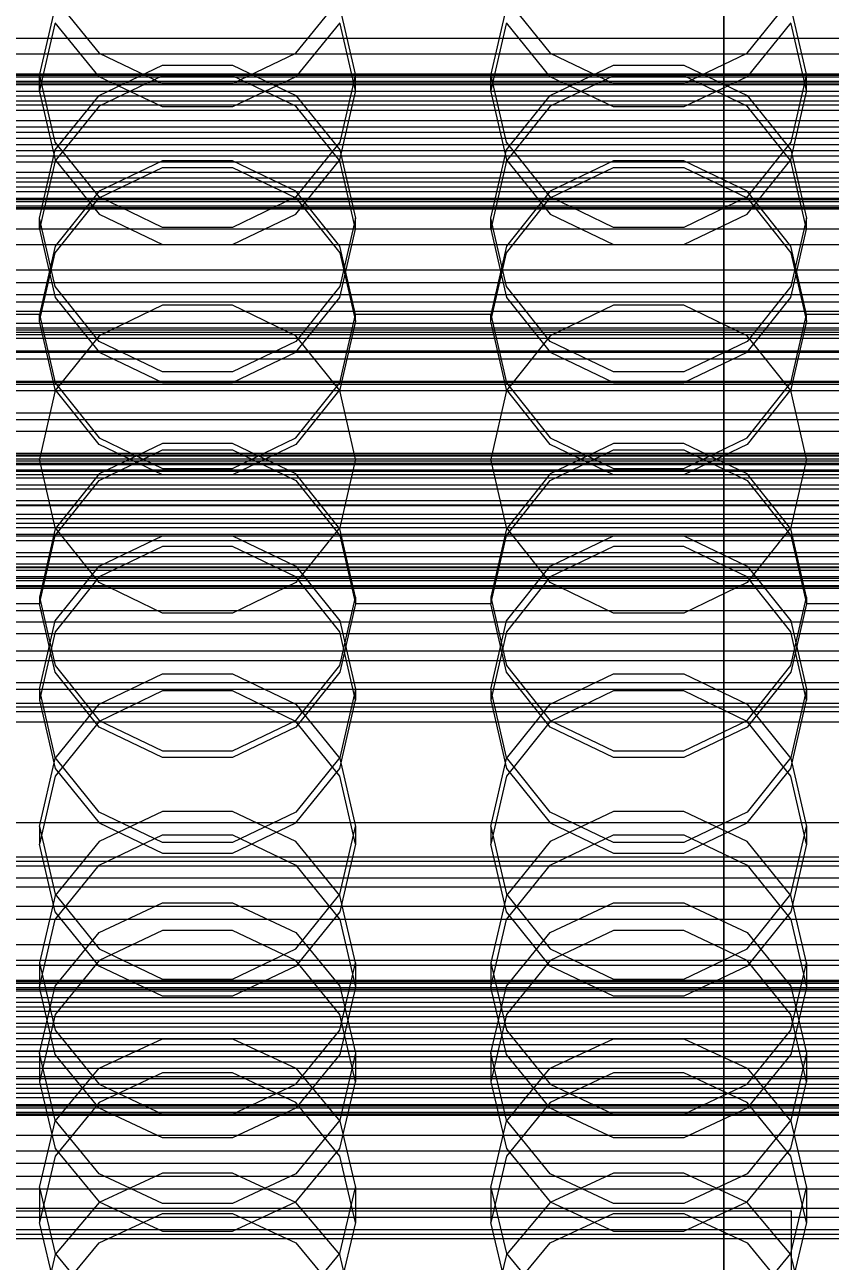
# Model space of a CAD drawing. Header units: millimetres. Extents: x -1970 to 34302, y -65268 to 6837.
# Drawn here: x -93 to 14.2, y -34381.7 to -34217.2 of the extents above; entities that cross this region are included whole.
import ezdxf

# ---------------------------------------------------------------- set-up
doc = ezdxf.new("R2010")
doc.units = ezdxf.units.MM
for name, color, linetype, lineweight in [('COTAS_O', 1, 'Continuous', 0), ('frontal_briquetadora', 7, 'Continuous', 0), ('frontal_C01', 7, 'Continuous', 0), ('frontal_C02', 7, 'Continuous', 0), ('frontal_mezcladora', 7, 'Continuous', 0), ('frontal_tolva', 7, 'Continuous', 0)]:
    doc.layers.add(name, color=color, linetype=linetype, lineweight=lineweight)
doc.dimstyles.new('R19_100', dxfattribs={"dimtxt": 250, "dimasz": 150, "dimexe": 150, "dimexo": 80, "dimgap": 100, "dimtad": 1, "dimtih": 1, "dimtoh": 1, "dimdsep": 46, "dimcen": 0.09, "dimadec": 0, "dimazin": 0, "dimtfac": 1, "dimtdec": 4, "dimtofl": 0, "dimtmove": 0, "dimatfit": 3, "dimfxl": 1, "dimtolj": 1, "dimtzin": 0, "dimarcsym": 0})

# ---------------------------------------------------------------- blocks, each defined once
blk = doc.blocks.new('*D35')
at = {"layer": 'COTAS_O', "color": 0, "lineweight": -2, "transparency": 16777216}
for p, q in [((-1725, -34320), (-1725, -33550)), ((1725, -34320), (1725, -33550)), ((-1575, -33700), (1575, -33700))]:
    blk.add_line(p, q, dxfattribs=at)
at = {"layer": 'COTAS_O', "color": 0, "transparency": 16777216}
for points in [[(-1575, -33675), (-1575, -33725), (-1725, -33700)], [(1575, -33675), (1575, -33725), (1725, -33700)]]:
    blk.add_solid(points, dxfattribs=at)
at = {"layer": 'Defpoints', "color": 0, "transparency": 16777216}
for p in [(1725, -33700), (-1725, -34400), (1725, -34400)]:
    blk.add_point(p, dxfattribs=at)
blk = doc.blocks.new('*D38')
at = {"layer": 'COTAS_O', "color": 0, "lineweight": -2, "transparency": 16777216}
for p, q in [((-570, -33700), (200, -33700)), ((50, -34750), (50, -33850)), ((-570, -34900), (200, -34900))]:
    blk.add_line(p, q, dxfattribs=at)
at = {"layer": 'COTAS_O', "color": 0, "transparency": 16777216}
for points in [[(25, -33850), (75, -33850), (50, -33700)], [(25, -34750), (75, -34750), (50, -34900)]]:
    blk.add_solid(points, dxfattribs=at)
at = {"layer": 'Defpoints', "color": 0, "transparency": 16777216}
for p in [(-650, -33700), (50, -33700), (-650, -34900)]:
    blk.add_point(p, dxfattribs=at)
blk = doc.blocks.new('*D39')
at = {"layer": 'COTAS_O', "color": 0, "lineweight": -2, "transparency": 16777216}
for p, q in [((-650, -34820), (-650, -34050)), ((650, -34820), (650, -34050)), ((-500, -34200), (500, -34200))]:
    blk.add_line(p, q, dxfattribs=at)
at = {"layer": 'COTAS_O', "color": 0, "transparency": 16777216}
for points in [[(-500, -34175), (-500, -34225), (-650, -34200)], [(500, -34175), (500, -34225), (650, -34200)]]:
    blk.add_solid(points, dxfattribs=at)
at = {"layer": 'Defpoints', "color": 0, "transparency": 16777216}
for p in [(650, -34200), (-650, -34900), (650, -34900)]:
    blk.add_point(p, dxfattribs=at)

msp = doc.modelspace()

# ---------------------------------------------------------------- linework, layer by layer
at = {"layer": 'frontal_briquetadora'}
for p, q in [((-88.92, -34213.765), (-83.094, -34220.995)), ((-56.906, -34220.995), (-51.08, -34213.765)), ((-28.92, -34213.765), (-23.094, -34220.995)), ((3.094, -34220.995), (8.92, -34213.765)), ((-88.92, -34214.781), (-91, -34223.801)), ((-49, -34223.801), (-51.08, -34214.78)), ((-28.92, -34214.781), (-31, -34223.801)), ((11, -34223.801), (8.92, -34214.78)), ((-91, -34226.151), (-88.92, -34217.117)), ((-83.093, -34224.156), (-88.92, -34216.967)), ((-51.08, -34216.967), (-56.907, -34224.156)), ((-51.08, -34217.117), (-49, -34226.151)), ((-31, -34226.151), (-28.92, -34217.117)), ((-23.093, -34224.156), (-28.92, -34216.967)), ((8.92, -34216.967), (3.093, -34224.156)), ((8.92, -34217.117), (11, -34226.151)), ((-83.094, -34220.995), (-74.674, -34225.019)), ((-65.326, -34225.019), (-56.906, -34220.995)), ((-23.094, -34220.995), (-14.674, -34225.019)), ((-5.326, -34225.019), (3.094, -34220.995)), ((-88.92, -34232.849), (-91, -34223.801)), ((-91, -34226.151), (-91, -34223.801)), ((-83.094, -34226.61), (-74.674, -34222.584)), ((-74.673, -34224.011), (-83.093, -34228.052)), ((-74.673, -34228.146), (-83.093, -34224.156)), ((-74.674, -34222.584), (-65.326, -34222.584)), ((-65.327, -34224.011), (-74.673, -34224.011)), ((-56.907, -34228.052), (-65.327, -34224.011)), ((-56.907, -34224.156), (-65.327, -34228.146)), ((-65.326, -34222.584), (-56.906, -34226.61)), ((-49, -34223.801), (-51.08, -34232.849)), ((-49, -34226.151), (-49, -34223.801)), ((-28.92, -34232.849), (-31, -34223.801)), ((-31, -34226.151), (-31, -34223.801)), ((-23.094, -34226.61), (-14.674, -34222.584)), ((-14.673, -34224.011), (-23.093, -34228.052)), ((-14.673, -34228.146), (-23.093, -34224.156)), ((-14.674, -34222.584), (-5.326, -34222.584)), ((-5.327, -34224.011), (-14.673, -34224.011)), ((3.093, -34228.052), (-5.327, -34224.011)), ((3.093, -34224.156), (-5.327, -34228.146)), ((-5.326, -34222.584), (3.094, -34226.61)), ((11, -34223.801), (8.92, -34232.849)), ((11, -34226.151), (11, -34223.801)), ((-74.674, -34225.019), (-65.326, -34225.019)), ((-14.674, -34225.019), (-5.326, -34225.019)), ((-91, -34226.151), (-88.92, -34235.184)), ((-88.92, -34233.872), (-83.094, -34226.61)), ((-56.906, -34226.61), (-51.08, -34233.872)), ((-51.08, -34235.184), (-49, -34226.151)), ((-31, -34226.151), (-28.92, -34235.184)), ((-28.92, -34233.872), (-23.094, -34226.61)), ((3.094, -34226.61), (8.92, -34233.872)), ((8.92, -34235.184), (11, -34226.151)), ((-83.093, -34228.052), (-88.92, -34235.335)), ((-65.327, -34228.146), (-74.673, -34228.146)), ((-51.08, -34235.335), (-56.907, -34228.052)), ((-23.093, -34228.052), (-28.92, -34235.335)), ((-5.327, -34228.146), (-14.673, -34228.146)), ((8.92, -34235.335), (3.093, -34228.052)), ((-91, -34242.945), (-88.92, -34233.872)), ((-83.094, -34240.124), (-88.92, -34232.849)), ((-51.08, -34232.849), (-56.906, -34240.124)), ((-51.08, -34233.872), (-49, -34242.945)), ((-31, -34242.945), (-28.92, -34233.872)), ((-23.094, -34240.124), (-28.92, -34232.849)), ((8.92, -34232.849), (3.094, -34240.124)), ((8.92, -34233.872), (11, -34242.945)), ((-88.92, -34235.335), (-91, -34244.416)), ((-88.92, -34235.184), (-83.093, -34242.429)), ((-74.674, -34235.331), (-83.094, -34239.371)), ((-65.326, -34235.331), (-74.674, -34235.331)), ((-56.906, -34239.371), (-65.326, -34235.331)), ((-56.907, -34242.429), (-51.08, -34235.184)), ((-49, -34244.416), (-51.08, -34235.335)), ((-28.92, -34235.335), (-31, -34244.416)), ((-28.92, -34235.184), (-23.093, -34242.429)), ((-14.674, -34235.331), (-23.094, -34239.371)), ((-5.326, -34235.331), (-14.674, -34235.331)), ((3.094, -34239.371), (-5.326, -34235.331)), ((3.093, -34242.429), (8.92, -34235.184)), ((11, -34244.416), (8.92, -34235.335)), ((-83.093, -34240.238), (-74.673, -34236.188)), ((-74.673, -34236.188), (-65.327, -34236.188)), ((-65.327, -34236.188), (-56.907, -34240.238)), ((-23.093, -34240.238), (-14.673, -34236.188)), ((-14.673, -34236.188), (-5.327, -34236.188)), ((-5.327, -34236.188), (3.093, -34240.238)), ((-83.094, -34239.371), (-88.92, -34246.657)), ((-88.92, -34247.536), (-83.093, -34240.238)), ((-74.674, -34244.169), (-83.094, -34240.124)), ((-56.906, -34240.124), (-65.326, -34244.169)), ((-56.907, -34240.238), (-51.08, -34247.536)), ((-51.08, -34246.657), (-56.906, -34239.371)), ((-23.094, -34239.371), (-28.92, -34246.657)), ((-28.92, -34247.536), (-23.093, -34240.238)), ((-14.674, -34244.169), (-23.094, -34240.124)), ((3.094, -34240.124), (-5.326, -34244.169)), ((3.093, -34240.238), (8.92, -34247.536)), ((8.92, -34246.657), (3.094, -34239.371)), ((-88.92, -34252.035), (-91, -34242.945)), ((-91, -34244.416), (-91, -34242.945)), ((-83.093, -34242.429), (-74.673, -34246.449)), ((-65.327, -34246.449), (-56.907, -34242.429)), ((-49, -34242.945), (-51.08, -34252.036)), ((-49, -34244.416), (-49, -34242.945)), ((-28.92, -34252.035), (-31, -34242.945)), ((-31, -34244.416), (-31, -34242.945)), ((-23.093, -34242.429), (-14.673, -34246.449)), ((-5.327, -34246.449), (3.093, -34242.429)), ((11, -34242.945), (8.92, -34252.036)), ((11, -34244.416), (11, -34242.945)), ((-91, -34244.416), (-88.92, -34253.497)), ((-65.326, -34244.169), (-74.674, -34244.169)), ((-51.08, -34253.497), (-49, -34244.416)), ((-31, -34244.416), (-28.92, -34253.497)), ((-5.326, -34244.169), (-14.674, -34244.169)), ((8.92, -34253.497), (11, -34244.416)), ((-88.92, -34246.657), (-91, -34255.753)), ((-74.673, -34246.449), (-65.327, -34246.449)), ((-49, -34255.753), (-51.08, -34246.657)), ((-28.92, -34246.657), (-31, -34255.753)), ((-14.673, -34246.449), (-5.327, -34246.449)), ((11, -34255.753), (8.92, -34246.657)), ((-91, -34256.636), (-88.92, -34247.536)), ((-51.08, -34247.536), (-49, -34256.636)), ((-31, -34256.636), (-28.92, -34247.536)), ((8.92, -34247.536), (11, -34256.636)), ((-83.094, -34259.336), (-88.92, -34252.035)), ((-51.08, -34252.036), (-56.906, -34259.336)), ((-23.094, -34259.336), (-28.92, -34252.035)), ((8.92, -34252.036), (3.094, -34259.336)), ((-88.92, -34253.497), (-83.093, -34260.779)), ((-56.907, -34260.779), (-51.08, -34253.497)), ((-28.92, -34253.497), (-23.093, -34260.779)), ((3.093, -34260.779), (8.92, -34253.497)), ((-74.674, -34254.527), (-83.094, -34258.582)), ((-65.326, -34254.527), (-74.674, -34254.527)), ((-56.906, -34258.582), (-65.326, -34254.527)), ((-14.674, -34254.527), (-23.094, -34258.582)), ((-5.326, -34254.527), (-14.674, -34254.527)), ((3.094, -34258.582), (-5.326, -34254.527)), ((-91, -34255.753), (-109, -34255.753)), ((-91, -34256.636), (-91, -34255.753)), ((-91, -34255.753), (-88.92, -34264.86)), ((-88.92, -34265.737), (-91, -34256.636)), ((-51.08, -34264.86), (-49, -34255.753)), ((-49, -34256.636), (-51.08, -34265.737)), ((-49, -34256.636), (-49, -34255.753)), ((-31, -34255.753), (-49, -34255.753)), ((-31, -34256.636), (-31, -34255.753)), ((-31, -34255.753), (-28.92, -34264.86)), ((-28.92, -34265.737), (-31, -34256.636)), ((8.92, -34264.86), (11, -34255.753)), ((11, -34256.636), (8.92, -34265.737)), ((11, -34256.636), (11, -34255.753)), ((29, -34255.753), (11, -34255.753)), ((-83.094, -34258.582), (-88.92, -34265.888)), ((-51.08, -34265.888), (-56.906, -34258.582)), ((-23.094, -34258.582), (-28.92, -34265.888)), ((8.92, -34265.888), (3.094, -34258.582)), ((-74.674, -34263.393), (-83.094, -34259.336)), ((-56.906, -34259.336), (-65.326, -34263.393)), ((-14.674, -34263.393), (-23.094, -34259.336)), ((3.094, -34259.336), (-5.326, -34263.393)), ((-160, -34260.611), (200, -34260.611)), ((-83.093, -34260.779), (-74.673, -34264.821)), ((-65.327, -34264.821), (-56.907, -34260.779)), ((-23.093, -34260.779), (-14.673, -34264.821)), ((-5.327, -34264.821), (3.093, -34260.779)), ((-65.326, -34263.393), (-74.674, -34263.393)), ((-5.326, -34263.393), (-14.674, -34263.393)), ((-160, -34265.027), (200, -34265.027)), ((-88.92, -34264.86), (-83.094, -34272.168)), ((-74.673, -34264.821), (-65.327, -34264.821)), ((-56.906, -34272.168), (-51.08, -34264.86)), ((-28.92, -34264.86), (-23.094, -34272.168)), ((-14.673, -34264.821), (-5.327, -34264.821)), ((3.094, -34272.168), (8.92, -34264.86)), ((-88.92, -34265.888), (-91, -34275)), ((-83.093, -34273.035), (-88.92, -34265.737)), ((-51.08, -34265.737), (-56.907, -34273.035)), ((-49, -34275), (-51.08, -34265.888)), ((-28.92, -34265.888), (-31, -34275)), ((-23.093, -34273.035), (-28.92, -34265.737)), ((8.92, -34265.737), (3.093, -34273.035)), ((11, -34275), (8.92, -34265.888)), ((200, -34268.884), (-160, -34268.884)), ((-83.094, -34272.168), (-74.674, -34276.228)), ((-74.673, -34272.915), (-83.093, -34276.965)), ((-74.673, -34277.085), (-83.093, -34273.035)), ((-65.327, -34272.915), (-74.673, -34272.915)), ((-56.907, -34276.965), (-65.327, -34272.915)), ((-56.907, -34273.035), (-65.327, -34277.085)), ((-65.326, -34276.228), (-56.906, -34272.168)), ((-23.094, -34272.168), (-14.674, -34276.228)), ((-14.673, -34272.915), (-23.093, -34276.965)), ((-14.673, -34277.085), (-23.093, -34273.035)), ((-5.327, -34272.915), (-14.673, -34272.915)), ((3.093, -34276.965), (-5.327, -34272.915)), ((3.093, -34273.035), (-5.327, -34277.085)), ((-5.326, -34276.228), (3.094, -34272.168)), ((200, -34275), (-160, -34275)), ((-91, -34275), (-109, -34275)), ((-88.92, -34284.112), (-91, -34275)), ((-83.094, -34277.832), (-74.674, -34273.772)), ((-74.674, -34273.772), (-65.326, -34273.772)), ((-65.326, -34273.772), (-56.906, -34277.832)), ((-49, -34275), (-51.08, -34284.112)), ((-31, -34275), (-49, -34275)), ((-28.92, -34284.112), (-31, -34275)), ((-23.094, -34277.832), (-14.674, -34273.772)), ((-14.674, -34273.772), (-5.326, -34273.772)), ((-5.326, -34273.772), (3.094, -34277.832)), ((11, -34275), (8.92, -34284.112)), ((29, -34275), (11, -34275)), ((-74.674, -34276.228), (-65.326, -34276.228)), ((-14.674, -34276.228), (-5.326, -34276.228)), ((-83.093, -34276.965), (-88.92, -34284.263)), ((-88.92, -34285.14), (-83.094, -34277.832)), ((-65.327, -34277.085), (-74.673, -34277.085)), ((-51.08, -34284.263), (-56.907, -34276.965)), ((-56.906, -34277.832), (-51.08, -34285.14)), ((-23.093, -34276.965), (-28.92, -34284.263)), ((-28.92, -34285.14), (-23.094, -34277.832)), ((-5.327, -34277.085), (-14.673, -34277.085)), ((8.92, -34284.263), (3.093, -34276.965)), ((3.094, -34277.832), (8.92, -34285.14)), ((200, -34281.116), (-160, -34281.116)), ((-160, -34284.973), (200, -34284.973)), ((-88.92, -34284.263), (-91, -34293.364)), ((-83.094, -34291.418), (-88.92, -34284.112)), ((-51.08, -34284.112), (-56.906, -34291.418)), ((-49, -34293.364), (-51.08, -34284.263)), ((-28.92, -34284.263), (-31, -34293.364)), ((-23.094, -34291.418), (-28.92, -34284.112)), ((8.92, -34284.112), (3.094, -34291.418)), ((11, -34293.364), (8.92, -34284.263)), ((-91, -34294.247), (-88.92, -34285.14)), ((-74.674, -34286.607), (-83.094, -34290.664)), ((-83.093, -34289.221), (-74.673, -34285.179)), ((-65.326, -34286.607), (-74.674, -34286.607)), ((-74.673, -34285.179), (-65.327, -34285.179)), ((-65.327, -34285.179), (-56.907, -34289.221)), ((-56.906, -34290.664), (-65.326, -34286.607)), ((-51.08, -34285.14), (-49, -34294.247)), ((-31, -34294.247), (-28.92, -34285.14)), ((-14.674, -34286.607), (-23.094, -34290.664)), ((-23.093, -34289.221), (-14.673, -34285.179)), ((-5.326, -34286.607), (-14.674, -34286.607)), ((-14.673, -34285.179), (-5.327, -34285.179)), ((-5.327, -34285.179), (3.093, -34289.221)), ((3.094, -34290.664), (-5.326, -34286.607)), ((8.92, -34285.14), (11, -34294.247)), ((-160, -34289.389), (200, -34289.389)), ((-88.92, -34296.503), (-83.093, -34289.221)), ((-56.907, -34289.221), (-51.08, -34296.503)), ((-28.92, -34296.503), (-23.093, -34289.221)), ((3.093, -34289.221), (8.92, -34296.503)), ((-83.094, -34290.664), (-88.92, -34297.965)), ((-74.674, -34295.473), (-83.094, -34291.418)), ((-56.906, -34291.418), (-65.326, -34295.473)), ((-51.08, -34297.964), (-56.906, -34290.664)), ((-23.094, -34290.664), (-28.92, -34297.965)), ((-14.674, -34295.473), (-23.094, -34291.418)), ((3.094, -34291.418), (-5.326, -34295.473)), ((8.92, -34297.964), (3.094, -34290.664)), ((-91, -34294.247), (-109, -34294.247)), ((-91, -34293.364), (-91, -34294.247)), ((-91, -34293.364), (-88.92, -34302.464)), ((-88.92, -34303.343), (-91, -34294.247)), ((-51.08, -34302.464), (-49, -34293.364)), ((-49, -34294.247), (-51.08, -34303.343)), ((-49, -34293.364), (-49, -34294.247)), ((-31, -34294.247), (-49, -34294.247)), ((-31, -34293.364), (-31, -34294.247)), ((-31, -34293.364), (-28.92, -34302.464)), ((-28.92, -34303.343), (-31, -34294.247)), ((8.92, -34302.464), (11, -34293.364)), ((11, -34294.247), (8.92, -34303.343)), ((11, -34293.364), (11, -34294.247)), ((29, -34294.247), (11, -34294.247)), ((-91, -34305.584), (-88.92, -34296.503)), ((-65.326, -34295.473), (-74.674, -34295.473)), ((-51.08, -34296.503), (-49, -34305.584)), ((-31, -34305.584), (-28.92, -34296.503)), ((-5.326, -34295.473), (-14.674, -34295.473)), ((8.92, -34296.503), (11, -34305.584)), ((-88.92, -34297.965), (-91, -34307.055)), ((-49, -34307.055), (-51.08, -34297.964)), ((-28.92, -34297.965), (-31, -34307.055)), ((11, -34307.055), (8.92, -34297.964)), ((-88.92, -34302.464), (-83.093, -34309.762)), ((-56.907, -34309.762), (-51.08, -34302.464)), ((-28.92, -34302.464), (-23.093, -34309.762)), ((3.093, -34309.762), (8.92, -34302.464)), ((-83.094, -34310.629), (-88.92, -34303.343)), ((-83.093, -34307.571), (-74.673, -34303.551)), ((-74.673, -34303.551), (-65.327, -34303.551)), ((-65.327, -34303.551), (-56.907, -34307.571)), ((-51.08, -34303.343), (-56.906, -34310.629)), ((-23.094, -34310.629), (-28.92, -34303.343)), ((-23.093, -34307.571), (-14.673, -34303.551)), ((-14.673, -34303.551), (-5.327, -34303.551)), ((-5.327, -34303.551), (3.093, -34307.571)), ((8.92, -34303.343), (3.094, -34310.629)), ((-91, -34305.584), (-91, -34307.055)), ((-88.92, -34314.665), (-91, -34305.584)), ((-74.674, -34305.831), (-83.094, -34309.876)), ((-65.326, -34305.831), (-74.674, -34305.831)), ((-56.906, -34309.876), (-65.326, -34305.831)), ((-49, -34305.584), (-51.08, -34314.665)), ((-49, -34305.584), (-49, -34307.055)), ((-31, -34305.584), (-31, -34307.055)), ((-28.92, -34314.665), (-31, -34305.584)), ((-14.674, -34305.831), (-23.094, -34309.876)), ((-5.326, -34305.831), (-14.674, -34305.831)), ((3.094, -34309.876), (-5.326, -34305.831)), ((11, -34305.584), (8.92, -34314.665)), ((11, -34305.584), (11, -34307.055)), ((-91, -34307.055), (-88.92, -34316.128)), ((-88.92, -34314.816), (-83.093, -34307.571)), ((-56.907, -34307.571), (-51.08, -34314.816)), ((-51.08, -34316.128), (-49, -34307.055)), ((-31, -34307.055), (-28.92, -34316.128)), ((-28.92, -34314.816), (-23.093, -34307.571)), ((3.093, -34307.571), (8.92, -34314.816)), ((8.92, -34316.128), (11, -34307.055)), ((-83.094, -34309.876), (-88.92, -34317.151)), ((-74.674, -34314.669), (-83.094, -34310.629)), ((-83.093, -34309.762), (-74.673, -34313.812)), ((-65.327, -34313.812), (-56.907, -34309.762)), ((-56.906, -34310.629), (-65.326, -34314.669)), ((-51.08, -34317.151), (-56.906, -34309.876)), ((-23.094, -34309.876), (-28.92, -34317.151)), ((-14.674, -34314.669), (-23.094, -34310.629)), ((-23.093, -34309.762), (-14.673, -34313.812)), ((-5.327, -34313.812), (3.093, -34309.762)), ((3.094, -34310.629), (-5.326, -34314.669)), ((8.92, -34317.151), (3.094, -34309.876)), ((-74.673, -34313.812), (-65.327, -34313.812)), ((-14.673, -34313.812), (-5.327, -34313.812)), ((-91, -34323.849), (-88.92, -34314.816)), ((-83.093, -34321.948), (-88.92, -34314.665)), ((-88.92, -34316.128), (-83.094, -34323.39)), ((-65.326, -34314.669), (-74.674, -34314.669)), ((-51.08, -34314.665), (-56.907, -34321.948)), ((-56.906, -34323.39), (-51.08, -34316.128)), ((-51.08, -34314.816), (-49, -34323.849)), ((-31, -34323.849), (-28.92, -34314.816)), ((-23.093, -34321.948), (-28.92, -34314.665)), ((-28.92, -34316.128), (-23.094, -34323.39)), ((-5.326, -34314.669), (-14.674, -34314.669)), ((8.92, -34314.665), (3.093, -34321.948)), ((3.094, -34323.39), (8.92, -34316.128)), ((8.92, -34314.816), (11, -34323.849)), ((-88.92, -34317.151), (-91, -34326.199)), ((-49, -34326.199), (-51.08, -34317.151)), ((-28.92, -34317.151), (-31, -34326.199)), ((11, -34326.199), (8.92, -34317.151)), ((-74.673, -34321.854), (-83.093, -34325.844)), ((-74.673, -34325.989), (-83.093, -34321.948)), ((-65.327, -34321.854), (-74.673, -34321.854)), ((-56.907, -34325.844), (-65.327, -34321.854)), ((-56.907, -34321.948), (-65.327, -34325.989)), ((-14.673, -34321.854), (-23.093, -34325.844)), ((-14.673, -34325.989), (-23.093, -34321.948)), ((-5.327, -34321.854), (-14.673, -34321.854)), ((3.093, -34325.844), (-5.327, -34321.854)), ((3.093, -34321.948), (-5.327, -34325.989)), ((-91, -34323.849), (-91, -34326.199)), ((-91, -34323.849), (-88.92, -34332.883)), ((-83.094, -34323.39), (-74.674, -34327.416)), ((-65.326, -34327.416), (-56.906, -34323.39)), ((-51.08, -34332.883), (-49, -34323.849)), ((-49, -34323.849), (-49, -34326.199)), ((-31, -34323.849), (-31, -34326.199)), ((-31, -34323.849), (-28.92, -34332.883)), ((-23.094, -34323.39), (-14.674, -34327.416)), ((-5.326, -34327.416), (3.094, -34323.39)), ((8.92, -34332.883), (11, -34323.849)), ((11, -34323.849), (11, -34326.199)), ((-83.093, -34325.844), (-88.92, -34333.033)), ((-83.094, -34329.005), (-74.674, -34324.981)), ((-74.674, -34324.981), (-65.326, -34324.981)), ((-65.327, -34325.989), (-74.673, -34325.989)), ((-65.326, -34324.981), (-56.906, -34329.005)), ((-51.08, -34333.033), (-56.907, -34325.844)), ((-23.093, -34325.844), (-28.92, -34333.033)), ((-23.094, -34329.005), (-14.674, -34324.981)), ((-14.674, -34324.981), (-5.326, -34324.981)), ((-5.327, -34325.989), (-14.673, -34325.989)), ((-5.326, -34324.981), (3.094, -34329.005)), ((8.92, -34333.033), (3.093, -34325.844)), ((-88.92, -34335.219), (-91, -34326.199)), ((-74.674, -34327.416), (-65.326, -34327.416)), ((-49, -34326.199), (-51.08, -34335.22)), ((-28.92, -34335.219), (-31, -34326.199)), ((-14.674, -34327.416), (-5.326, -34327.416)), ((11, -34326.199), (8.92, -34335.22)), ((-88.92, -34336.235), (-83.094, -34329.005)), ((-56.906, -34329.005), (-51.08, -34336.235)), ((-28.92, -34336.235), (-23.094, -34329.005)), ((3.094, -34329.005), (8.92, -34336.235)), ((-88.92, -34333.033), (-91, -34341.997)), ((-88.92, -34332.883), (-83.093, -34340.127)), ((-83.093, -34337.96), (-74.673, -34333.996)), ((-74.673, -34333.996), (-65.327, -34333.996)), ((-65.327, -34333.996), (-56.907, -34337.96)), ((-56.907, -34340.127), (-51.08, -34332.883)), ((-49, -34341.997), (-51.08, -34333.033)), ((-28.92, -34333.033), (-31, -34341.997)), ((-28.92, -34332.883), (-23.093, -34340.127)), ((-23.093, -34337.96), (-14.673, -34333.996)), ((-14.673, -34333.996), (-5.327, -34333.996)), ((-5.327, -34333.996), (3.093, -34337.96)), ((3.093, -34340.127), (8.92, -34332.883)), ((11, -34341.997), (8.92, -34333.033)), ((-83.094, -34342.432), (-88.92, -34335.219)), ((-51.08, -34335.22), (-56.906, -34342.432)), ((-23.094, -34342.432), (-28.92, -34335.219)), ((8.92, -34335.22), (3.094, -34342.432)), ((-91, -34345.219), (-88.92, -34336.235)), ((-51.08, -34336.235), (-49, -34345.219)), ((-31, -34345.219), (-28.92, -34336.235)), ((8.92, -34336.235), (11, -34345.219)), ((-88.92, -34345.102), (-83.093, -34337.96)), ((-74.674, -34337.684), (-83.094, -34341.688)), ((-65.326, -34337.684), (-74.674, -34337.684)), ((-56.906, -34341.688), (-65.326, -34337.684)), ((-56.907, -34337.96), (-51.08, -34345.102)), ((-28.92, -34345.102), (-23.093, -34337.96)), ((-14.674, -34337.684), (-23.094, -34341.688)), ((-5.326, -34337.684), (-14.674, -34337.684)), ((3.094, -34341.688), (-5.326, -34337.684)), ((3.093, -34337.96), (8.92, -34345.102)), ((-83.093, -34340.127), (-74.673, -34344.148)), ((-65.327, -34344.148), (-56.907, -34340.127)), ((-23.093, -34340.127), (-14.673, -34344.148)), ((-5.327, -34344.148), (3.093, -34340.127)), ((-91, -34341.997), (-91, -34345.219)), ((-91, -34341.997), (-88.92, -34350.961)), ((-83.094, -34341.688), (-88.92, -34348.879)), ((-74.674, -34346.427), (-83.094, -34342.432)), ((-56.906, -34342.432), (-65.326, -34346.427)), ((-51.08, -34348.879), (-56.906, -34341.688)), ((-51.08, -34350.961), (-49, -34341.997)), ((-49, -34341.997), (-49, -34345.219)), ((-31, -34341.997), (-31, -34345.219)), ((-31, -34341.997), (-28.92, -34350.961)), ((-23.094, -34341.688), (-28.92, -34348.879)), ((-14.674, -34346.427), (-23.094, -34342.432)), ((3.094, -34342.432), (-5.326, -34346.427)), ((8.92, -34348.879), (3.094, -34341.688)), ((8.92, -34350.961), (11, -34341.997)), ((11, -34341.997), (11, -34345.219)), ((-74.673, -34344.148), (-65.327, -34344.148)), ((-14.673, -34344.148), (-5.327, -34344.148)), ((-91, -34354.009), (-88.92, -34345.102)), ((-88.92, -34354.166), (-91, -34345.219)), ((-51.08, -34345.102), (-49, -34354.009)), ((-49, -34345.219), (-51.08, -34354.166)), ((-31, -34354.009), (-28.92, -34345.102)), ((-28.92, -34354.166), (-31, -34345.219)), ((8.92, -34345.102), (11, -34354.009)), ((11, -34345.219), (8.92, -34354.166)), ((-65.326, -34346.427), (-74.674, -34346.427)), ((-5.326, -34346.427), (-14.674, -34346.427)), ((-88.92, -34348.879), (-91, -34357.809)), ((-49, -34357.809), (-51.08, -34348.879)), ((-28.92, -34348.879), (-31, -34357.809)), ((11, -34357.809), (8.92, -34348.879)), ((-88.92, -34350.961), (-83.093, -34358.15)), ((-83.093, -34356.004), (-74.673, -34352.087)), ((-74.673, -34352.087), (-65.327, -34352.087)), ((-65.327, -34352.087), (-56.907, -34356.004)), ((-56.907, -34358.15), (-51.08, -34350.961)), ((-28.92, -34350.961), (-23.093, -34358.15)), ((-23.093, -34356.004), (-14.673, -34352.087)), ((-14.673, -34352.087), (-5.327, -34352.087)), ((-5.327, -34352.087), (3.093, -34356.004)), ((3.093, -34358.15), (8.92, -34350.961)), ((-91, -34354.009), (-91, -34357.809)), ((-88.92, -34362.915), (-91, -34354.009)), ((-49, -34354.009), (-51.08, -34362.915)), ((-49, -34354.009), (-49, -34357.809)), ((-31, -34354.009), (-31, -34357.809)), ((-28.92, -34362.915), (-31, -34354.009)), ((11, -34354.009), (8.92, -34362.915)), ((11, -34354.009), (11, -34357.809)), ((-83.094, -34361.311), (-88.92, -34354.166)), ((-51.08, -34354.166), (-56.906, -34361.311)), ((-23.094, -34361.311), (-28.92, -34354.166)), ((8.92, -34354.166), (3.094, -34361.311)), ((-88.92, -34363.062), (-83.093, -34356.004)), ((-74.674, -34356.608), (-83.094, -34360.574)), ((-65.326, -34356.608), (-74.674, -34356.608)), ((-56.906, -34360.574), (-65.326, -34356.608)), ((-56.907, -34356.004), (-51.08, -34363.062)), ((-28.92, -34363.062), (-23.093, -34356.004)), ((-14.674, -34356.608), (-23.094, -34360.574)), ((-5.326, -34356.608), (-14.674, -34356.608)), ((3.094, -34360.574), (-5.326, -34356.608)), ((3.093, -34356.004), (8.92, -34363.062)), ((-91, -34357.809), (-88.92, -34366.693)), ((-83.093, -34358.15), (-74.673, -34362.14)), ((-65.327, -34362.14), (-56.907, -34358.15)), ((-51.08, -34366.693), (-49, -34357.809)), ((-31, -34357.809), (-28.92, -34366.693)), ((-23.093, -34358.15), (-14.673, -34362.14)), ((-5.327, -34362.14), (3.093, -34358.15)), ((8.92, -34366.693), (11, -34357.809)), ((-83.094, -34360.574), (-88.92, -34367.693)), ((-51.08, -34367.692), (-56.906, -34360.574)), ((-23.094, -34360.574), (-28.92, -34367.693)), ((8.92, -34367.692), (3.094, -34360.574)), ((-74.674, -34365.266), (-83.094, -34361.311)), ((-74.673, -34362.14), (-65.327, -34362.14)), ((-56.906, -34361.311), (-65.326, -34365.266)), ((-14.674, -34365.266), (-23.094, -34361.311)), ((-14.673, -34362.14), (-5.327, -34362.14)), ((3.094, -34361.311), (-5.326, -34365.266)), ((-91, -34371.863), (-88.92, -34363.062)), ((-83.093, -34370.057), (-88.92, -34362.915)), ((-51.08, -34362.915), (-56.907, -34370.057)), ((-51.08, -34363.062), (-49, -34371.863)), ((-31, -34371.863), (-28.92, -34363.062)), ((-23.093, -34370.057), (-28.92, -34362.915)), ((8.92, -34362.915), (3.093, -34370.057)), ((8.92, -34363.062), (11, -34371.863)), ((-65.326, -34365.266), (-74.674, -34365.266)), ((-5.326, -34365.266), (-14.674, -34365.266)), ((-88.92, -34366.693), (-83.094, -34373.784)), ((-56.906, -34373.784), (-51.08, -34366.693)), ((-28.92, -34366.693), (-23.094, -34373.784)), ((3.094, -34373.784), (8.92, -34366.693)), ((-88.92, -34367.693), (-91, -34376.522)), ((-49, -34376.522), (-51.08, -34367.692)), ((-28.92, -34367.693), (-31, -34376.522)), ((11, -34376.522), (8.92, -34367.692)), ((-74.673, -34369.992), (-83.093, -34373.853)), ((-74.673, -34374.021), (-83.093, -34370.057)), ((-65.327, -34369.992), (-74.673, -34369.992)), ((-56.907, -34373.853), (-65.327, -34369.992)), ((-56.907, -34370.057), (-65.327, -34374.021)), ((-14.673, -34369.992), (-23.093, -34373.853)), ((-14.673, -34374.021), (-23.093, -34370.057)), ((-5.327, -34369.992), (-14.673, -34369.992)), ((3.093, -34373.853), (-5.327, -34369.992)), ((3.093, -34370.057), (-5.327, -34374.021)), ((-91, -34371.863), (-91, -34376.522)), ((-91, -34371.863), (-88.92, -34380.664)), ((-51.08, -34380.664), (-49, -34371.863)), ((-49, -34371.863), (-49, -34376.522)), ((-31, -34371.863), (-31, -34376.522)), ((-31, -34371.863), (-28.92, -34380.664)), ((8.92, -34380.664), (11, -34371.863)), ((11, -34371.863), (11, -34376.522)), ((-83.093, -34373.853), (-88.92, -34380.809)), ((-83.094, -34373.784), (-74.674, -34377.708)), ((-65.326, -34377.708), (-56.906, -34373.784)), ((-51.08, -34380.809), (-56.907, -34373.853)), ((-23.093, -34373.853), (-28.92, -34380.809)), ((-23.094, -34373.784), (-14.674, -34377.708)), ((-5.326, -34377.708), (3.094, -34373.784)), ((8.92, -34380.809), (3.093, -34373.853)), ((-83.094, -34379.254), (-74.674, -34375.335)), ((-74.674, -34375.335), (-65.326, -34375.335)), ((-65.327, -34374.021), (-74.673, -34374.021)), ((-65.326, -34375.335), (-56.906, -34379.254)), ((-23.094, -34379.254), (-14.674, -34375.335)), ((-14.674, -34375.335), (-5.326, -34375.335)), ((-5.327, -34374.021), (-14.673, -34374.021)), ((-5.326, -34375.335), (3.094, -34379.254)), ((-88.92, -34385.296), (-91, -34376.522)), ((-49, -34376.522), (-51.08, -34385.296)), ((-28.92, -34385.296), (-31, -34376.522)), ((11, -34376.522), (8.92, -34385.296)), ((-74.674, -34377.708), (-65.326, -34377.708)), ((-14.674, -34377.708), (-5.326, -34377.708)), ((-88.92, -34386.283), (-83.094, -34379.254)), ((-56.906, -34379.254), (-51.08, -34386.283)), ((-28.92, -34386.283), (-23.094, -34379.254)), ((3.094, -34379.254), (8.92, -34386.283)), ((-88.92, -34380.809), (-91, -34389.484)), ((-88.92, -34380.664), (-83.093, -34387.722)), ((-56.907, -34387.722), (-51.08, -34380.664)), ((-49, -34389.484), (-51.08, -34380.809)), ((-28.92, -34380.809), (-31, -34389.484)), ((-28.92, -34380.664), (-23.093, -34387.722)), ((3.093, -34387.722), (8.92, -34380.664)), ((11, -34389.484), (8.92, -34380.809))]:
    msp.add_line(p, q, dxfattribs=at)
at = {"layer": 'frontal_C01'}
for p, q in [((0, -34323.357), (0, -34026.66)), ((0, -34032.379), (0, -34329.075)), ((-311.15, -34218.991), (311.15, -34218.991)), ((-311.15, -34221.079), (311.15, -34221.079)), ((-440, -34223.731), (440, -34223.731)), ((-440, -34223.926), (440, -34223.926)), ((-440, -34224.147), (440, -34224.147)), ((-440, -34224.721), (440, -34224.721)), ((-440, -34225.149), (440, -34225.149)), ((311.15, -34224.989), (-311.15, -34224.989)), ((-440, -34226.062), (440, -34226.062)), ((-440, -34226.666), (440, -34226.666)), ((-311.15, -34227.318), (311.15, -34227.318)), ((-440, -34227.856), (440, -34227.856)), ((-440, -34228.596), (440, -34228.596)), ((440, -34229.981), (-440, -34229.981)), ((-440, -34230.806), (440, -34230.806)), ((-440, -34232.293), (440, -34232.293)), ((-311.15, -34231.515), (311.15, -34231.515)), ((-440, -34233.148), (440, -34233.148)), ((-311.15, -34233.926), (311.15, -34233.926)), ((-440, -34234.635), (440, -34234.635)), ((-440, -34235.46), (440, -34235.46)), ((-440, -34236.845), (440, -34236.845)), ((-440, -34237.585), (440, -34237.585)), ((-440, -34238.775), (440, -34238.775)), ((-311.15, -34238.122), (311.15, -34238.122)), ((-440, -34239.379), (440, -34239.379)), ((-440, -34240.292), (440, -34240.292)), ((-311.15, -34240.452), (311.15, -34240.452)), ((-440, -34240.72), (440, -34240.72)), ((-440, -34241.293), (440, -34241.293)), ((-440, -34241.515), (440, -34241.515)), ((-440, -34241.71), (440, -34241.71)), ((-311.15, -34244.362), (311.15, -34244.362)), ((-311.15, -34246.45), (311.15, -34246.45)), ((-311.15, -34249.808), (311.15, -34249.808)), ((-311.15, -34251.513), (311.15, -34251.513)), ((-311.15, -34254.09), (311.15, -34254.09)), ((-311.15, -34255.296), (311.15, -34255.296)), ((-311.15, -34256.915), (311.15, -34256.915)), ((-311.15, -34257.539), (311.15, -34257.539)), ((-311.15, -34258.092), (311.15, -34258.092)), ((0, -34323.357), (-130, -34323.357)), ((0, -34620.053), (0, -34323.357)), ((130, -34323.357), (0, -34323.357)), ((-130, -34327.899), (130, -34327.899)), ((-130, -34328.451), (130, -34328.451)), ((-130, -34329.075), (0, -34329.075)), ((-130, -34329.075), (130, -34329.075)), ((0, -34329.075), (0, -34625.771)), ((0, -34329.075), (130, -34329.075)), ((-130, -34330.695), (130, -34330.695)), ((-130, -34331.9), (130, -34331.9)), ((-130, -34334.477), (130, -34334.477)), ((-130, -34336.182), (130, -34336.182)), ((-130, -34339.54), (130, -34339.54)), ((-130, -34341.628), (130, -34341.628)), ((-148, -34344.28), (148, -34344.28)), ((-148, -34344.476), (148, -34344.476)), ((-148, -34344.697), (148, -34344.697)), ((-148, -34345.271), (148, -34345.271)), ((-148, -34345.698), (148, -34345.698)), ((130, -34345.539), (-130, -34345.539)), ((-148, -34346.611), (148, -34346.611)), ((-148, -34347.215), (148, -34347.215)), ((-148, -34348.405), (148, -34348.405)), ((-148, -34349.145), (148, -34349.145)), ((-130, -34347.868), (130, -34347.868)), ((148, -34350.531), (-148, -34350.531)), ((-148, -34351.356), (148, -34351.356)), ((-130, -34352.064), (130, -34352.064)), ((-148, -34352.843), (148, -34352.843)), ((-148, -34353.697), (148, -34353.697)), ((-148, -34355.184), (148, -34355.184)), ((-130, -34354.476), (130, -34354.476)), ((-148, -34356.009), (148, -34356.009)), ((-148, -34357.395), (148, -34357.395)), ((-148, -34358.135), (148, -34358.135)), ((-130, -34358.672), (130, -34358.672)), ((-148, -34359.325), (148, -34359.325)), ((-148, -34359.929), (148, -34359.929)), ((-148, -34360.842), (148, -34360.842)), ((-148, -34361.269), (148, -34361.269)), ((-148, -34361.843), (148, -34361.843)), ((-148, -34362.064), (148, -34362.064)), ((-148, -34362.26), (148, -34362.26)), ((-130, -34361.001), (130, -34361.001)), ((-130, -34364.911), (130, -34364.911)), ((-130, -34367), (130, -34367)), ((-130, -34370.358), (130, -34370.358)), ((-130, -34372.063), (130, -34372.063)), ((-130, -34374.639), (130, -34374.639)), ((-130, -34375.845), (130, -34375.845)), ((-130, -34377.465), (130, -34377.465)), ((-130, -34378.089), (130, -34378.089)), ((-130, -34378.641), (130, -34378.641))]:
    msp.add_line(p, q, dxfattribs=at)
at = {"layer": 'frontal_C02'}
for p, q in [((0, -34253.153), (0, -33968.332)), ((0, -33974.073), (0, -34258.894)), ((0, -34253.153), (-130, -34253.153)), ((0, -34537.975), (0, -34253.153)), ((130, -34253.153), (0, -34253.153)), ((-130, -34257.801), (130, -34257.801)), ((-130, -34258.437), (130, -34258.437)), ((-130, -34258.894), (0, -34258.894)), ((-130, -34258.895), (130, -34258.895)), ((0, -34258.894), (0, -34543.716)), ((0, -34258.894), (130, -34258.894)), ((-130, -34260.76), (130, -34260.76)), ((-130, -34261.644), (130, -34261.644)), ((-450, -34264.768), (450, -34264.768)), ((-130, -34264.611), (130, -34264.611)), ((-130, -34265.861), (130, -34265.861)), ((-130, -34269.728), (130, -34269.728)), ((-130, -34271.258), (130, -34271.258)), ((-148, -34274.191), (148, -34274.191)), ((-148, -34274.416), (148, -34274.416)), ((-148, -34274.578), (148, -34274.578)), ((450, -34276.459), (-450, -34276.459)), ((-148, -34275.239), (148, -34275.239)), ((-148, -34275.553), (148, -34275.553)), ((-148, -34276.604), (148, -34276.604)), ((130, -34275.762), (-130, -34275.762)), ((-148, -34277.047), (148, -34277.047)), ((-148, -34278.417), (148, -34278.417)), ((-130, -34277.469), (130, -34277.469)), ((-148, -34278.959), (148, -34278.959)), ((148, -34280.555), (-148, -34280.555)), ((-148, -34281.16), (148, -34281.16)), ((-148, -34282.872), (148, -34282.872)), ((-130, -34282.302), (130, -34282.302)), ((-148, -34283.499), (148, -34283.499)), ((-130, -34284.069), (130, -34284.069)), ((-148, -34285.211), (148, -34285.211)), ((-148, -34285.816), (148, -34285.816)), ((-148, -34287.412), (148, -34287.412)), ((-148, -34287.954), (148, -34287.954)), ((-148, -34289.324), (148, -34289.324)), ((-148, -34289.767), (148, -34289.767)), ((-130, -34288.902), (130, -34288.902)), ((-148, -34290.818), (148, -34290.818)), ((-148, -34291.132), (148, -34291.132)), ((-130, -34290.609), (130, -34290.609)), ((-148, -34291.793), (148, -34291.793)), ((-148, -34291.955), (148, -34291.955)), ((-148, -34292.18), (148, -34292.18)), ((-130, -34295.113), (130, -34295.113)), ((-130, -34296.643), (130, -34296.643)), ((450, -34298.24), (-450, -34298.24)), ((-130, -34300.51), (130, -34300.51)), ((-130, -34301.76), (130, -34301.76)), ((-130, -34304.727), (130, -34304.727)), ((-130, -34305.611), (130, -34305.611)), ((-130, -34307.476), (130, -34307.476)), ((-130, -34307.934), (130, -34307.934)), ((-130, -34308.57), (130, -34308.57)), ((-450, -34309.931), (450, -34309.931)), ((-425, -34342.323), (425, -34342.323)), ((425, -34353.799), (-425, -34353.799)), ((425, -34357.17), (-425, -34357.17)), ((-425, -34368.646), (425, -34368.646))]:
    msp.add_line(p, q, dxfattribs=at)
at = {"layer": 'frontal_mezcladora'}
for p in [(-189, -34375), (9, -34435)]:
    msp.add_line(p, (9, -34375), dxfattribs=at)
at = {"layer": 'frontal_tolva'}
for p, q in [((-1821.5, -34350), (1821.5, -34350)), ((-1821.5, -34361), (1821.5, -34361))]:
    msp.add_line(p, q, dxfattribs=at)

# ---------------------------------------------------------------- dimensions: what is measured, and where the dimension line sits
at = {"layer": 'COTAS_O'}
for p1, p2, distance, picture, middle in [((-1725, -34400), (1725, -34400), 700, '*D35', (0, -33700)), ((-650, -34900), (-650, -33700), -700, '*D38', (50, -34300)), ((-650, -34900), (650, -34900), 700, '*D39', (0, -34200))]:
    dim = msp.add_aligned_dim(p1=p1, p2=p2, distance=distance, text='<> O', dimstyle='R19_100', dxfattribs=at)
    dim.commit()
    dim.dimension.update_dxf_attribs({"geometry": picture, "text_midpoint": middle})

doc.saveas('drawing.dxf')
